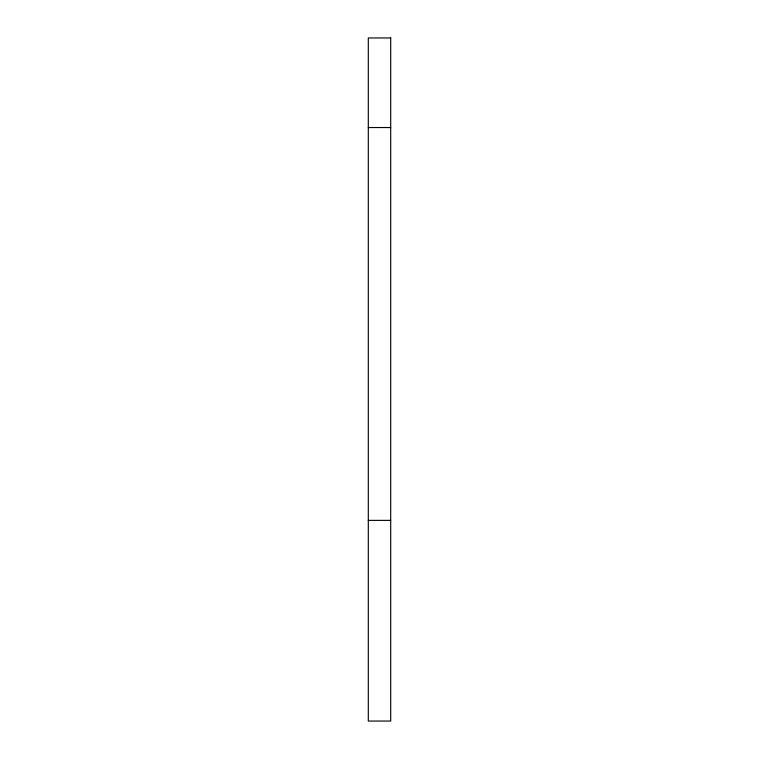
<?xml version="1.0" encoding="UTF-8"?>
<svg xmlns="http://www.w3.org/2000/svg" width="759" height="759" viewBox="0 0 759 759"><rect width="100%" height="100%" fill="white"/><g stroke="black" fill="none" stroke-linecap="round" stroke-linejoin="round"><path stroke-width="1.14" d="M368.305 127.54L390.695 127.54M368.305 520.38L390.695 520.38M390.695 37.95L368.305 37.95L368.305 721.05L390.695 721.05L390.695 37.95"/></g></svg>
